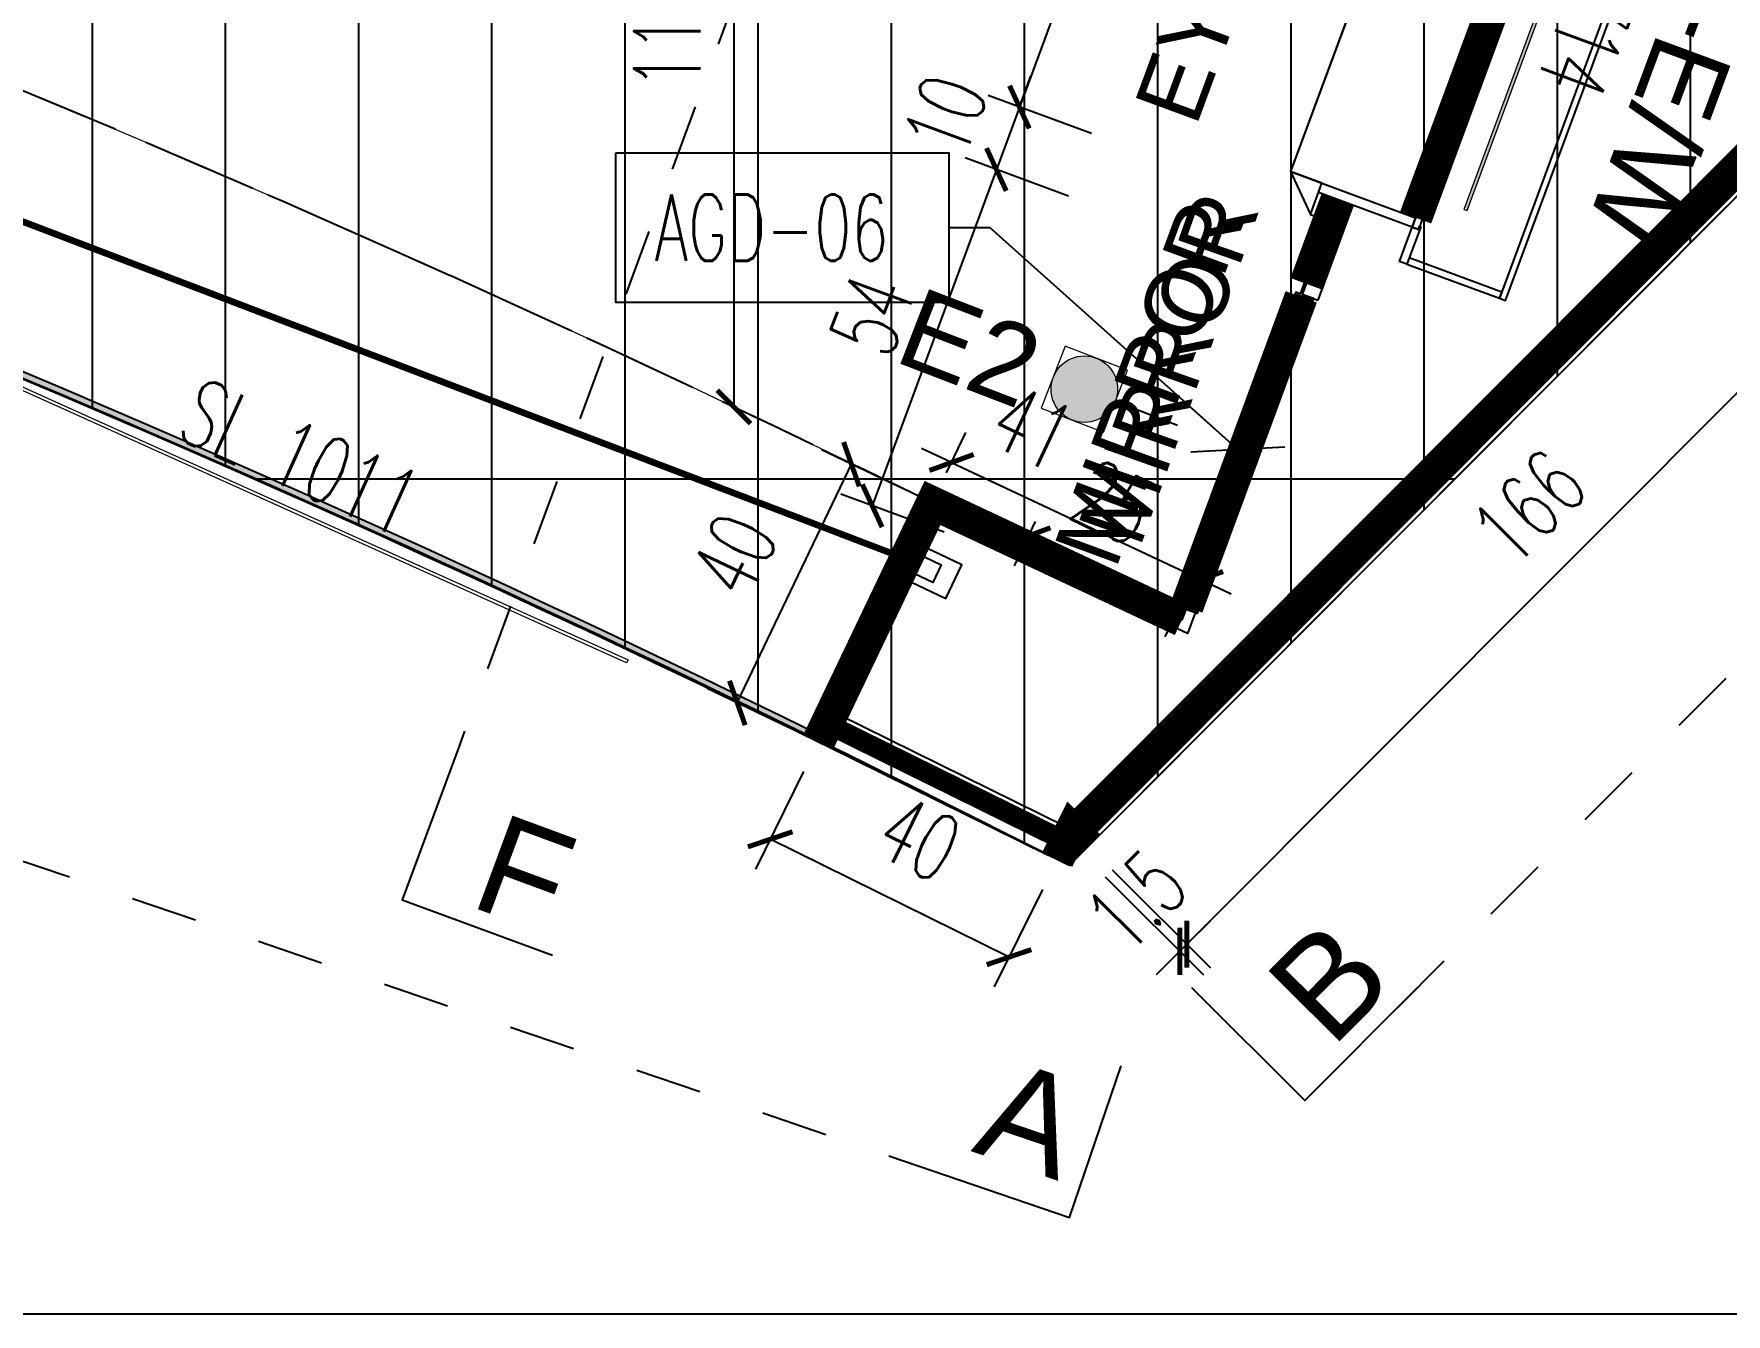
# Model space of a CAD drawing. Extents: x 214 to 401, y 14 to 126.
# Drawn here: x 311.771 to 314.312, y 71.567 to 73.49 of the extents above; entities that cross this region are included whole.
import ezdxf

# ---------------------------------------------------------------- set-up
doc = ezdxf.new("R2010")
doc.units = 0
doc.header["$LTSCALE"] = 0.25
doc.header["$MEASUREMENT"] = 0
for name, pattern in [('CONTINOUS', [0]), ('DASHDOT2', [0.5, 0.25, -0.125, 0, -0.125]), ('DASHED', [0.75, 0.5, -0.25]), ('DOT2', [0.125, 0, -0.125]), ('NASCOSTA', [0.375, 0.25, -0.125]), ('PHANTOM2', [1.25, 0.625, -0.125, 0.125, -0.125, 0.125, -0.125]), ('TRATTEGGIATA', [0.75, 0.5, -0.25])]:
    doc.linetypes.add(name, pattern=pattern)
doc.layers.get('0').update_dxf_attribs({"linetype": 'CONTINUOUS'})
doc.layers.get('DEFPOINTS').update_dxf_attribs({"linetype": 'CONTINUOUS'})
for name, color, linetype in [('A-GLAZING', 2, 'CONTINUOUS'), ('ax-arredo piani', 2, 'CONTINUOUS'), ('ax-arredo piani rossi', 1, 'CONTINUOUS'), ('ax-arredo sez', 6, 'CONTINUOUS'), ('AX-QUOTE', 2, 'CONTINUOUS'), ('cont-striped', 181, 'DASHED'), ('floor-tiles', 11, 'CONTINUOUS'), ('MERCHANDISING', 11, 'CONTINUOUS'), ('Pareti02', 3, 'CONTINUOUS'), ('proiezioni', 2, 'NASCOSTA'), ('RIFERIMENTI', 11, 'CONTINUOUS'), ('sezioni 02', 3, 'CONTINUOUS'), ('TESTI', 3, 'CONTINUOUS'), ('Urban', 6, 'CONTINUOUS')]:
    doc.layers.add(name, color=color, linetype=linetype)
for name, color, linetype, lineweight, true_color in [('Col-ALU-pia', 7, 'CONTINUOUS', 40, 0x8080fe), ('col-ALUrigatino-pia', 7, 'TRATTEGGIATA', 40, 0x8080fe), ('Col-mirror-pia', 7, 'CONTINUOUS', 40, 0x8ae2ff), ('Col-rosso-pia', 7, 'CONTINUOUS', 40, 0xb24e1f), ('LD_base', 7, 'CONTINUOUS', 5, 0x646464), ('LD_light', 7, 'CONTINUOUS', 5, 0xf00000), ('M_col-pannellone', 7, 'CONTINUOUS', 15, 0xb2ac99)]:
    doc.layers.add(name, color=color, linetype=linetype, lineweight=lineweight, true_color=true_color)
for name, color, linetype, true_color in [('Col-LUMINOSO-PIA', 7, 'CONTINUOUS', 0xffd452), ('Col-urban-pia', 7, 'CONTINOUS', 0x878787), ('floor-ALU', 7, 'CONTINUOUS', 0x8080fe), ('LD_axis', 7, 'DASHDOT2', 0x962eff), ('Sections', 92, 'CONTINUOUS', 0x00bd00)]:
    doc.layers.add(name, color=color, linetype=linetype, true_color=true_color)
doc.layers.add('LD_quote', color=255, linetype='CONTINUOUS', lineweight=9)
doc.layers.add('LD_text', color=255, linetype='CONTINUOUS', lineweight=9)
doc.layers.add('quadro modello', color=7, linetype='CONTINUOUS', true_color=0xff531a, plot=False)
doc.layers.add('R-BORDER', color=7, linetype='PHANTOM2', true_color=0xdb0000, plot=False)
doc.styles.add('cart-inver', font='Arial.ttf')
doc.styles.add('HZDX', font='')
doc.styles.add('SIMPLEX', font='SIMPLEX.SHX', dxfattribs={"width": 0.65})
doc.styles.get("Standard").update_dxf_attribs({"font": 'Arial.ttf'})
doc.styles.get('HZDX').set_extended_font_data('DicotMedium')
doc.dimstyles.new('METRI', dxfattribs={"dimtxt": 0.2, "dimasz": 0.1, "dimexe": 0.1, "dimexo": 0.0625, "dimgap": 0.09, "dimtad": 1, "dimzin": 0, "dimdsep": 46, "dimtxsty": 'SIMPLEX', "dimblk": 'LINEET2S', "dimcen": 0.09, "dimdle": 0.1000000014901161, "dimclrt": 3, "dimadec": 0, "dimazin": 0, "dimtfac": 1, "dimtix": 1, "dimtmove": 2, "dimatfit": 3, "dimldrblk": 'LINEET2S', "dimfxl": 1, "dimtolj": 1, "dimarcsym": 0})

# ---------------------------------------------------------------- blocks, each defined once
blk = doc.blocks.new('_ArchTick')
at = {"color": 0, "linetype": 'ByBlock', "const_width": 0.15}
blk.add_lwpolyline([(-0.5, -0.5), (0.5, 0.5)], dxfattribs=at)
blk = doc.blocks.new('*D212')
at = {"layer": 'AX-QUOTE', "color": 0, "lineweight": -2, "transparency": 16777216}
for p, q in [((314.5589473947516, 73.40679900388001), (314.7066964740656, 73.25947420213599)), ((313.5022738842089, 72.12239559163359), (314.6712903352627, 73.29477866835586)), ((313.3899309436978, 72.23441592715773), (313.5376800230118, 72.08709112541372))]:
    blk.add_line(p, q, dxfattribs=at)
at = {"layer": 'DEFPOINTS', "color": 0, "transparency": 16777216}
for p in [(314.5235412559487, 73.44210347009988), (314.6712903352627, 73.29477866835586), (313.3545248048949, 72.2697203933776)]:
    blk.add_point(p, dxfattribs=at)
at = {"layer": 'AX-QUOTE', "color": 0, "lineweight": -2, "transparency": 16777216, "xscale": 0.05, "yscale": 0.05, "zscale": 0.05}
for p, rotation in [((314.6712903352627, 73.29477866835586), 45.08238376525835), ((313.5022738842089, 72.12239559163359), 225.0823837652584)]:
    blk.add_blockref('_ArchTick', p, dxfattribs=dict(at, rotation=rotation))
at = {"layer": 'AX-QUOTE', "color": 3, "transparency": 16777216, "insert": (314.0159698321301, 72.77919606243448), "char_height": 0.1, "attachment_point": 5, "rotation": 45.08238376525835, "style": 'SIMPLEX'}
blk.add_mtext('\\A1;166', dxfattribs=at)
blk = doc.blocks.new('*D221')
at = {"layer": 'AX-QUOTE', "color": 0, "lineweight": -2, "transparency": 16777216}
for p, q in [((312.926789797267, 72.38184795677307), (312.854413821713, 72.23523877055254)), ((313.2352220235182, 72.10300748288667), (312.8765470294535, 72.28007314481067)), ((313.2854647913318, 72.20478229484907), (313.2130888157777, 72.05817310862854))]:
    blk.add_line(p, q, dxfattribs=at)
at = {"layer": 'DEFPOINTS', "color": 0, "transparency": 16777216}
for p in [(312.9489230050075, 72.42668233103117), (312.8765470294535, 72.28007314481067), (313.3075979990723, 72.24961666910717)]:
    blk.add_point(p, dxfattribs=at)
at = {"layer": 'AX-QUOTE', "color": 0, "lineweight": -2, "transparency": 16777216, "xscale": 0.05, "yscale": 0.05, "zscale": 0.05}
for p, rotation in [((312.8765470294535, 72.28007314481067), 153.7260113590943), ((313.2352220235182, 72.10300748288667), 333.7260113590943)]:
    blk.add_blockref('_ArchTick', p, dxfattribs=dict(at, rotation=rotation))
at = {"layer": 'AX-QUOTE', "color": 3, "transparency": 16777216, "insert": (313.1001509419669, 72.28120906236487), "char_height": 0.1, "attachment_point": 5, "rotation": 333.72601135909434, "style": 'SIMPLEX'}
blk.add_mtext('\\A1;40', dxfattribs=at)
blk = doc.blocks.new('*D222')
at = {"layer": 'AX-QUOTE', "color": 0, "lineweight": -2, "transparency": 16777216}
for p, q in [((313.3899309436976, 72.23441592715743), (313.5376800230105, 72.08709112541243)), ((313.3793396038316, 72.22379408551662), (313.5270886831445, 72.07646928377162)), ((313.5022738842079, 72.12239559163255), (313.537578350428, 72.15780173043522)), ((313.4916825443418, 72.11177374999174), (313.4563780781217, 72.07636761118907)), ((313.5022738842079, 72.12239559163255), (313.4916825443418, 72.11177374999174))]:
    blk.add_line(p, q, dxfattribs=at)
at = {"layer": 'DEFPOINTS', "color": 0, "transparency": 16777216}
for p in [(313.3439334650289, 72.25909855173674), (313.3545248048949, 72.26972039337755), (313.4916825443418, 72.11177374999174)]:
    blk.add_point(p, dxfattribs=at)
at = {"layer": 'AX-QUOTE', "color": 0, "lineweight": -2, "transparency": 16777216, "xscale": 0.05, "yscale": 0.05, "zscale": 0.05}
for p, rotation in [((313.4916825443418, 72.11177374999174), 45.08238376484969), ((313.5022738842079, 72.12239559163255), 225.0823837648497)]:
    blk.add_blockref('_ArchTick', p, dxfattribs=dict(at, rotation=rotation))
at = {"layer": 'AX-QUOTE', "color": 3, "transparency": 16777216, "insert": (313.4261659366696, 72.1876936032524), "char_height": 0.1, "attachment_point": 5, "rotation": 45.08238376484969, "style": 'SIMPLEX'}
blk.add_mtext('\\A1;1.5', dxfattribs=at)
blk = doc.blocks.new('*D226')
at = {"layer": 'AX-QUOTE', "color": 0, "lineweight": -2, "transparency": 16777216}
for p, q in [((313.1415545084201, 72.83062672533829), (313.17010185608, 72.89143305300412)), ((313.1488530823498, 72.84617280979926), (313.1035928391449, 72.8674215835295)), ((313.1488530823498, 72.84617280979926), (313.5233708027295, 72.67034427387424)), ((313.5160722287999, 72.65479818941324), (313.5446195764598, 72.7156045170791)), ((313.5233708027295, 72.67034427387424), (313.5686310459344, 72.64909550014399))]:
    blk.add_line(p, q, dxfattribs=at)
at = {"layer": 'DEFPOINTS', "color": 0, "transparency": 16777216}
for p in [(313.1203057346899, 72.78536648213343), (313.5233708027295, 72.67034427387424), (313.4948234550696, 72.6095379462084)]:
    blk.add_point(p, dxfattribs=at)
at = {"layer": 'AX-QUOTE', "color": 0, "lineweight": -2, "transparency": 16777216, "xscale": 0.05, "yscale": 0.05, "zscale": 0.05}
for p, rotation in [((313.1488530823498, 72.84617280979926), 334.8508889549065), ((313.5233708027295, 72.67034427387424), 154.8508889549065)]:
    blk.add_blockref('_ArchTick', p, dxfattribs=dict(at, rotation=rotation))
at = {"layer": 'AX-QUOTE', "color": 3, "transparency": 16777216, "insert": (313.2705725695995, 72.89850351373592), "char_height": 0.1, "attachment_point": 5, "rotation": 334.85088895490645, "style": 'SIMPLEX'}
blk.add_mtext('\\A1;41', dxfattribs=at)
blk = doc.blocks.new('*D303')
at = {"layer": 'AX-QUOTE', "color": 0, "lineweight": -2, "transparency": 16777216}
for p, q in [((313.6705061424489, 74.18460548800219), (313.515487551777, 74.24181099814119)), ((313.5623955331724, 74.22450084847667), (313.2508128391806, 73.38015718327726)), ((313.3589234484569, 73.34026182280286), (313.2039048577852, 73.39746733294179))]:
    blk.add_line(p, q, dxfattribs=at)
at = {"layer": 'DEFPOINTS', "color": 0, "transparency": 16777216}
for p in [(313.7174141238443, 74.16729533833765), (313.2508128391806, 73.38015718327726), (313.4058314298524, 73.32295167313833)]:
    blk.add_point(p, dxfattribs=at)
at = {"layer": 'AX-QUOTE', "color": 0, "lineweight": -2, "transparency": 16777216, "xscale": 0.05, "yscale": 0.05, "zscale": 0.05}
for p, rotation in [((313.5623955331724, 74.22450084847667), 69.74475174697417), ((313.2508128391806, 73.38015718327726), 249.7447517469742)]:
    blk.add_blockref('_ArchTick', p, dxfattribs=dict(at, rotation=rotation))
at = {"layer": 'AX-QUOTE', "color": 3, "transparency": 16777216, "insert": (313.3127882233857, 73.83694931520603), "char_height": 0.1, "attachment_point": 5, "rotation": 69.74475174697415, "style": 'SIMPLEX'}
blk.add_mtext('\\A1;90', dxfattribs=at)
blk = doc.blocks.new('*D304')
at = {"layer": 'AX-QUOTE', "color": 0, "lineweight": -2, "transparency": 16777216}
for p, q in [((313.2508128391805, 73.38015718327729), (313.2681229888451, 73.42706516467273)), ((313.3589234484569, 73.34026182280286), (313.2039048577851, 73.39746733294183)), ((313.2508128391805, 73.38015718327729), (313.2161925398515, 73.28634122048653)), ((313.3243031491257, 73.24644586001291), (313.1692845584561, 73.30365137015107)), ((313.2161925398515, 73.28634122048653), (313.1988823901869, 73.2394332390911))]:
    blk.add_line(p, q, dxfattribs=at)
at = {"layer": 'DEFPOINTS', "color": 0, "transparency": 16777216}
for p in [(313.4058314298524, 73.32295167313833), (313.2161925398515, 73.28634122048653), (313.3712111305211, 73.22913571034837)]:
    blk.add_point(p, dxfattribs=at)
at = {"layer": 'AX-QUOTE', "color": 0, "lineweight": -2, "transparency": 16777216, "xscale": 0.05, "yscale": 0.05, "zscale": 0.05}
for p, rotation in [((313.2508128391805, 73.38015718327729), 249.7447517469742), ((313.2161925398515, 73.28634122048653), 69.74475174697416)]:
    blk.add_blockref('_ArchTick', p, dxfattribs=dict(at, rotation=rotation))
at = {"layer": 'AX-QUOTE', "color": 3, "transparency": 16777216, "insert": (313.1396867267252, 73.36786950121098), "char_height": 0.1, "attachment_point": 5, "rotation": 69.74475174697415, "style": 'SIMPLEX'}
blk.add_mtext('\\A1;10', dxfattribs=at)
blk = doc.blocks.new('*D305')
at = {"layer": 'AX-QUOTE', "color": 0, "lineweight": -2, "transparency": 16777216}
for p, q in [((313.3243031491257, 73.24644586001291), (313.1692845584561, 73.30365137015107)), ((313.2161925398515, 73.28634122048653), (313.0297665996333, 72.78115410744293)), ((313.1378772278072, 72.74125873999488), (312.9828586182379, 72.79846425710747))]:
    blk.add_line(p, q, dxfattribs=at)
at = {"layer": 'DEFPOINTS', "color": 0, "transparency": 16777216}
for p in [(313.3712111305211, 73.22913571034837), (313.0297665996333, 72.78115410744293), (313.1847852092026, 72.72394859033035)]:
    blk.add_point(p, dxfattribs=at)
at = {"layer": 'AX-QUOTE', "color": 0, "lineweight": -2, "transparency": 16777216, "xscale": 0.05, "yscale": 0.05, "zscale": 0.05}
for p, rotation in [((313.2161925398515, 73.28634122048653), 69.74475174697417), ((313.0297665996333, 72.78115410744293), 249.7447517469742)]:
    blk.add_blockref('_ArchTick', p, dxfattribs=dict(at, rotation=rotation))
at = {"layer": 'AX-QUOTE', "color": 3, "transparency": 16777216, "insert": (313.0291636069516, 73.06836796329378), "char_height": 0.1, "attachment_point": 5, "rotation": 69.74475174697415, "style": 'SIMPLEX'}
blk.add_mtext('\\A1;54', dxfattribs=at)
blk = doc.blocks.new('*D321')
at = {"layer": 'AX-QUOTE', "color": 0, "lineweight": -2, "transparency": 16777216}
for p, q in [((313.0751911023041, 72.80692268645184), (312.9534304894501, 72.86510107580828)), ((312.8271623921536, 72.48486072038764), (312.9985451218366, 72.84354487148954)), ((312.903808372621, 72.44823853534994), (312.7820477597671, 72.50641692470639))]:
    blk.add_line(p, q, dxfattribs=at)
at = {"layer": 'DEFPOINTS', "color": 0, "transparency": 16777216}
for p in [(312.9985451218366, 72.84354487148954), (313.1203057346905, 72.7853664821331), (312.9489230050075, 72.4266823310312)]:
    blk.add_point(p, dxfattribs=at)
at = {"layer": 'AX-QUOTE', "color": 0, "lineweight": -2, "transparency": 16777216, "xscale": 0.05, "yscale": 0.05, "zscale": 0.05}
for p, rotation in [((312.9985451218366, 72.84354487148954), 64.46108134177045), ((312.8271623921536, 72.48486072038764), 244.4610813417704)]:
    blk.add_blockref('_ArchTick', p, dxfattribs=dict(at, rotation=rotation))
at = {"layer": 'AX-QUOTE', "color": 3, "transparency": 16777216, "insert": (312.8226244922221, 72.70731520457608), "char_height": 0.1, "attachment_point": 5, "rotation": 64.46108134177045, "style": 'SIMPLEX'}
blk.add_mtext('\\A1;40', dxfattribs=at)
blk = doc.blocks.new('*D377')
at = {"layer": 'DEFPOINTS', "color": 0, "transparency": 16777216}
for p in [(313.2957614898506, 72.80300357895513, 4.7825385e-09), (313.2642206314769, 72.73604554278097), (313.5219255551044, 72.69646806568467, 4.7825385e-09)]:
    blk.add_point(p, dxfattribs=at)
at = {"layer": 'LD_quote', "color": 0, "lineweight": -2, "transparency": 16777216}
for p, q in [((313.2744543871966, 72.75777076590433), (313.2429135288228, 72.69081272973017)), ((313.4903846967308, 72.62951002951054), (313.2642206314769, 72.73604554278097)), ((313.5006184524503, 72.65123525263387), (313.4690775940767, 72.58427721645974))]:
    blk.add_line(p, q, dxfattribs=at)
at = {"layer": 'LD_quote', "color": 0, "lineweight": -2, "transparency": 16777216, "xscale": 0.05, "yscale": 0.05, "zscale": 0.05}
for p, rotation in [((313.2642206314769, 72.73604554278097), 154.7770269187337), ((313.4903846967308, 72.62951002951054), 334.7770269187337)]:
    blk.add_blockref('_ArchTick', p, dxfattribs=dict(at, rotation=rotation))
at = {"layer": 'LD_quote', "color": 3, "transparency": 16777216, "insert": (313.3920232124481, 72.7863828341017), "char_height": 0.1, "attachment_point": 5, "rotation": 334.77702691873367, "style": 'SIMPLEX'}
blk.add_mtext('\\A1;{\\C256;25}', dxfattribs=at)
blk = doc.blocks.new('LINEET2S')
blk.add_line((-1, 0), (0, 0))
at = {"color": 5}
blk.add_line((0.5, 0.5), (-0.5, -0.5), dxfattribs=at)
blk = doc.blocks.new('E2-6')
at = {"layer": 'LD_light'}
h = blk.add_hatch(color=256, dxfattribs=at)
h.dxf.hatch_style = 1
edge = h.paths.add_edge_path()
edge.add_arc((0, 0), 0.0500000000000114, 0, 360)
blk.add_lwpolyline([(-0.0499999999999545, -0.049999999999983), (0.0500000000000114, -0.049999999999983), (0.0500000000000114, 0.0500000000000114), (-0.0499999999999545, 0.0500000000000114)], close=True, dxfattribs=at)
blk.add_circle((0, 0), 0.0500000000000114, dxfattribs=at)
blk = doc.blocks.new('*D395')
at = {"layer": 'DEFPOINTS', "color": 0, "transparency": 16777216}
for p in [(312.8219875761191, 74.05284049853081), (312.8219875761191, 72.9296467337521), (312.8219875761191, 72.9296467337521)]:
    blk.add_point(p, dxfattribs=at)
at = {"layer": 'LD_quote', "color": 0, "lineweight": -2, "transparency": 16777216}
blk.add_line((312.8219875761191, 74.05284049853081), (312.8219875761191, 72.9296467337521), dxfattribs=at)
at = {"layer": 'LD_quote', "color": 0, "lineweight": -2, "transparency": 16777216, "xscale": 0.05, "yscale": 0.05, "zscale": 0.05}
for p, rotation in [((312.8219875761191, 74.05284049853081), 90), ((312.8219875761191, 72.9296467337521), 270)]:
    blk.add_blockref('_ArchTick', p, dxfattribs=dict(at, rotation=rotation))
at = {"layer": 'LD_quote', "color": 3, "transparency": 16777216, "insert": (312.7219875761191, 73.49124361614152), "char_height": 0.1, "attachment_point": 5, "rotation": 90, "style": 'SIMPLEX'}
blk.add_mtext('\\A1;112', dxfattribs=at)
blk = doc.blocks.new('DALIAN ASOM LIGHT')
at = {"layer": 'LD_base'}
for p, q in [((0.6096775273852018, 1.793149974414419), (0.3327151327529805, 1.042622272088664)), ((1.198130401630805, 1.201580864894779), (0.0291139470509734, 0.0291977916884747)), ((0.4025748581258882, 1.0008536381915), (0.3499520031302836, 0.8582533747084966)), ((0.4260288500361753, 0.9921985629117102), (0.3734059950436972, 0.849598299428095)), ((0.4260288500037177, 0.9921985629236048), (0.4025748581300946, 1.000853638189823)), ((0.3623129146837414, 0.9784041593588456), (0.3904577533451743, 0.9680180511738)), ((0.3623129645102381, 0.978404140971662), (0.3904577533475617, 0.9680180511729332)), ((0.166954245216175, 0.3912408675856795), (0.3395317984437725, 0.8589009251475799)), ((0.3499520034287116, 0.8582533745983766), (0.3734059953419546, 0.8495982993180319)), ((-0.2388415919975273, 0.4742373688604431), (-0.2514963139175279, 0.4477525054340248)), ((-0.3629474624307249, 0.179705441800948), (-0.031265595517425, 0.0157291163368711)), ((0.0185226071849911, 0.0185759500475911), (0, 0))]:
    blk.add_line(p, q, dxfattribs=at)
for points in [[(-0.2051051231533734, 0.5448438804439775, 0.0452736491852488), (-4.195646140380176, 2.078858479974243, 0.0463121033002222)], [(-0.3764878528363624, 0.18615972934208, 0.044732570029948), (-4.301570571086813, 1.693138354780515, 0.0463121033002222)]]:
    blk.add_lwpolyline(points, format="xyb", dxfattribs=at)
at = {"layer": 'LD_base', "const_width": 0.01}
blk.add_lwpolyline([(-4.271507620931458, 1.999117916425063), (-0.2451689529574992, 0.460994937147234)], dxfattribs=at)
at = {"layer": 'LD_base'}
for points in [[(0.6096775273852018, 1.793149974414419), (0.3327151327528668, 1.042622272088252), (0.5203470583343801, 0.973381673429813), (0.797309452966772, 1.723909375756321)], [(0.8118840941451708, 1.734519740242106), (0.5245356097140644, 0.9558472490782464), (0.5151540134350512, 0.9593092790111512), (0.8025024978661576, 1.737981770175011)], [(0.97164920296251, 1.734188070783673), (0.6462183892693929, 0.8523180205498022), (0.6555999855483492, 0.8488559906168688), (0.9810307992414664, 1.730726040850726)], [(1.16696283223024, 1.239719855672547), (1.180417165298536, 1.226304158184362), (0.0078702637632091, 0.0503804714143712), (-0.0055840689818183, 0.0637961685779089)], [(0.3744300692902129, 1.011239727989476), (0.3796231141895419, 1.025312122408095), (0.5203470583343801, 0.973381673429813), (0.5151540134350512, 0.9593092790111512)], [(0.6462183892693929, 0.8523180205498022), (0.649680419202241, 0.8616996168289716), (0.5108327942718917, 0.9129376598359186), (0.507370764338873, 0.9035560635567349)], [(0.3558374540162391, 0.8742020883829724), (0.3530229750937792, 0.8752406972575386), (0.3471375248045092, 0.8592919833628229), (0.3405704073183529, 0.8617154040701535), (0.3395317984437725, 0.8589009251475799), (0.3658002683878863, 0.8492072423182008), (0.3668388772624667, 0.8520217212407601), (0.3499520037270827, 0.8582533744882709)], [(0.3498515544931706, 0.8550926926074708), (0.3554805123384881, 0.8530154748583101), (0.3560724690211714, 0.8517311122594861), (0.1841873217099987, 0.3859473739791355), (0.1829029591108906, 0.3853554172964237), (0.1772740012656868, 0.3874326350455703), (0.1766820445827193, 0.3887169976447495), (0.348567191894233, 0.8545007359250149)], [(0.1838411187516726, 0.3850092143382113), (0.1932227151600614, 0.3815471847563714), (0.3658002683878863, 0.8492072423182008), (0.3564186719792701, 0.8526692719001545)], [(-0.2388415919975273, 0.4742373688604431), (-0.2266613272740301, 0.4997292484718088), (-0.217638400796659, 0.4954180076080803), (-0.229818665520213, 0.4699261279967147)], [(-0.2514963139175279, 0.4477525054340248), (-0.35493163922024, 0.2312743811867506), (-0.3459466342932274, 0.2269915052521441), (-0.2424733874402136, 0.4434412645702679)], [(0.1694117824608838, 0.3690156451866215), (0.1665973035381967, 0.370054254061273), (0.1724827538275235, 0.3860029679559744), (0.1659156363417082, 0.388426388663234), (0.166954245216175, 0.3912408675856795), (0.1932227151600614, 0.3815471847563714), (0.1921841062855378, 0.3787327058339116), (0.1752972327502675, 0.384964359081394)], [(-0.3546171571978789, 0.208806255131492), (-0.0135112523056478, 0.0404229064380104), (-0.0046645204160996, 0.05835988876162901), (-0.3457704253083875, 0.2267432374550253)]]:
    blk.add_lwpolyline(points, close=True, dxfattribs=at)
for points in [[(0.3796231141895419, 1.025312122408095), (0.3327151327529805, 1.042622272088664), (0.3623129645102381, 0.978404140971662), (0.3796231141895419, 1.025312122408095)], [(0.5281429439362455, 0.959845641231226), (0.507370764338873, 0.9035560635567349), (0.4961128488040459, 0.9077104994762236), (0.5151540134349945, 0.9593092790110802), (0.5245356097140644, 0.9558472490781609), (0.5262666246804883, 0.9605380472177812), (0.5281429439362455, 0.959845641231226)], [(-0.217638400796659, 0.4954180076080803), (-0.2266613274719589, 0.4997292480576049), (-0.2051051231533734, 0.5448438804439775), (-0.2024545431575575, 0.526953493792675), (-0.2090159190692589, 0.5134638605626805), (-0.2090159190692589, 0.5134638605626805), (-0.217638400796659, 0.4954180076080803)], [(0.1752972327502675, 0.384964359081394), (0.1694117824608838, 0.3690156451866215), (-0.2051051231533734, 0.5448438804439775)], [(0.1893696273631349, 0.3797713147084636), (0.177828446613546, 0.3484963942295707), (-0.2024545431575575, 0.526953493792675)], [(-0.2298186655203835, 0.4699261279966578), (-0.191888930889661, 0.4518029367789751), (-0.2045436528095479, 0.4253180733525284), (-0.2424733874402136, 0.4434412645702111), (-0.2482512824367404, 0.4313488013110316), (-0.1851814895225061, 0.4012244047703888), (-0.1609706747473751, 0.4518940500046682), (-0.2240407708161456, 0.4820185906443016), (-0.2298186655203835, 0.4699261279966578)], [(-0.3459466342932274, 0.2269915052521441), (-0.3549735610325229, 0.2312943640273204), (-0.3764878528363624, 0.18615972934208), (-0.3629474624307249, 0.179705441800948), (-0.3500388875461908, 0.2067862221976497), (-0.354552351014604, 0.2089376513780365), (-0.3459466342932274, 0.2269915052521441)], [(-0.0046645204160996, 0.05835988876162901), (0.0043039709487402, 0.0539365232286429), (-0.0178128587749598, 0.0090940674197668), (-0.031265595517425, 0.0157291163368711), (-0.0179954978864885, 0.0426345894103832), (-0.0135112523056478, 0.0404229064380104), (-0.0046645204160996, 0.05835988876162901)], [(-0.0026993960103141, 0.0397370119379446), (0.0185226071849911, 0.0185759500475769), (0.0291139470510302, 0.0291977916884321), (0.0043039709487402, 0.0539365232286429), (-0.0026993960103141, 0.0397370119379446)]]:
    blk.add_lwpolyline(points, dxfattribs=at)

msp = doc.modelspace()

# ---------------------------------------------------------------- hatches: boundary and pattern name
at = {"layer": 'floor-ALU'}
h = msp.add_hatch(color=256, dxfattribs=at)
h.dxf.hatch_style = 1
edge = h.paths.add_edge_path()
edge.add_arc((302.5810789997895, 51.28768584406282), 23.54462490235504, 63.873870926551604, 74.11899094236952, ccw=False)
edge.add_line((312.9489230050075, 72.4266823310312), (312.9533264915987, 72.43566059956369))
edge.add_arc((302.5810789997894, 51.28768584406284), 23.55462490235505, 63.87387092655148, 74.11899094236931)
edge.add_line((309.026576691059, 73.9432792770869), (309.0238402867571, 73.93366095646964))
at = {"layer": 'LD_light'}
h = msp.add_hatch(color=256, dxfattribs=at)
h.dxf.hatch_style = 1
h.paths.add_polyline_path([(314.1661502224857, 73.89589885461588), (313.9183376573378, 73.22628334362835), (313.9230268415884, 73.22454796151945), (314.1708394067363, 73.89416347250697)])

# ---------------------------------------------------------------- linework, layer by layer
at = {"layer": 'A-GLAZING', "color": 252, "linetype": 'DASHED', "true_color": 0x8c8c8c, "const_width": 0.01}
msp.add_lwpolyline([(309.0539032369124, 74.23964051811419), (313.0802419048863, 72.70151753883634)], dxfattribs=at)
at = {"layer": 'ax-arredo piani'}
msp.add_line((313.9350883852291, 74.03367257610354), (313.6581259905969, 73.28314487377779), dxfattribs=at)
msp.add_lwpolyline([(313.9350883852291, 74.03367257610354), (313.6581259905968, 73.28314487377737), (313.8457579161783, 73.21390427511895), (314.1227203108107, 73.96443197744544)], close=True, dxfattribs=at)
at = {"layer": 'ax-arredo piani rossi'}
for p, q in [((314.5235412594747, 73.44210346658392), (313.3545248048949, 72.2697203933776)), ((313.4923651030601, 72.6317634692748), (313.6649426562877, 73.0994235268367)), ((312.9624633954132, 72.42022804349007), (313.2941452623265, 72.25625171802598))]:
    msp.add_line(p, q, dxfattribs=at)
at = {"layer": 'ax-arredo sez'}
for points in [[(314.1372949519891, 73.97504234193124), (313.849946467558, 73.19636985076737), (313.840564871279, 73.19983188070026), (314.1279133557101, 73.97850437186413)], [(314.2970600608064, 73.9747106724728), (313.9716292471133, 73.09284062223892), (313.9810108433922, 73.08937859230599), (314.3064416570854, 73.97124864253985)], [(313.6998409271341, 73.2517623296786), (313.7050339720334, 73.26583472409722), (313.8457579161783, 73.21390427511895), (313.840564871279, 73.19983188070026)], [(313.9716292471133, 73.09284062223892), (313.9750912770462, 73.1022222185181), (313.8362436521158, 73.15346026152505), (313.8327816221828, 73.14407866524586)], [(313.6752624123371, 73.09561529429659), (313.6808913701824, 73.09353807654745), (313.6814833268651, 73.09225371394861), (313.5095981795538, 72.62646997566824), (313.5083138169548, 72.62587801898555), (313.5026848591096, 72.62795523673469), (313.5020929024266, 72.62923959933387), (313.6739780497381, 73.09502333761415)], [(313.5092519765956, 72.62553181602733), (313.518633573004, 72.62206978644548), (313.6912111262318, 73.08972984400731), (313.6818295298232, 73.09319187358926)], [(313.6812483118601, 73.1147246900721), (313.6784338329377, 73.11576329894666), (313.6725483826484, 73.09981458505196), (313.6659812651623, 73.10223800575926), (313.6649426562877, 73.0994235268367), (313.6912111262318, 73.08972984400731), (313.6922497351064, 73.09254432292988), (313.675362861571, 73.0987759761774)], [(313.4948226403048, 72.60953824687573), (313.4920081613822, 72.6105768557504), (313.4978936116714, 72.6265255696451), (313.4913264941856, 72.62894899035234), (313.4923651030601, 72.6317634692748), (313.518633573004, 72.62206978644548), (313.5175949641294, 72.61925530752305), (313.5007080905942, 72.62548696077052)]]:
    msp.add_lwpolyline(points, close=True, dxfattribs=at)
for points in [[(313.7050339720334, 73.26583472409722), (313.6581259905969, 73.28314487377779), (313.6877238223541, 73.21892674266078), (313.7050339720334, 73.26583472409722)], [(313.8535538017802, 73.20036824292035), (313.8327816221828, 73.14407866524586), (313.8215237066479, 73.14823310116535), (313.8405648712789, 73.1998318807002), (313.849946467558, 73.19636985076728), (313.8516774825244, 73.2010606489069), (313.8535538017802, 73.20036824292035)], [(313.5007080905942, 72.62548696077052), (313.4948226403048, 72.60953824687573), (313.1203057346905, 72.7853664821331)], [(313.5147804852072, 72.62029391639759), (313.5032393044573, 72.58901899591868), (313.1229563146864, 72.7674760954818)]]:
    msp.add_lwpolyline(points, dxfattribs=at)
at = {"layer": 'Col-ALU-pia', "const_width": 0.05}
for points in [[(312.9489230050077, 72.42668233103117), (313.1203057346905, 72.78536648213313), (313.4948226403048, 72.60953824687573)], [(313.3075979990689, 72.24961666910893), (313.3297148287967, 72.29445912491573), (313.3545248048949, 72.2697203933776)]]:
    msp.add_lwpolyline(points, dxfattribs=at)
at = {"layer": 'col-ALUrigatino-pia', "const_width": 0.03}
msp.add_lwpolyline([(312.975279367941, 72.44711455425528), (313.3074153599574, 72.2831571910995)], dxfattribs=at)
at = {"layer": 'Col-LUMINOSO-PIA', "const_width": 0.05}
msp.add_lwpolyline([(313.8457579161783, 73.21390427511895), (314.1227203108107, 73.96443197744544)], dxfattribs=at)
at = {"layer": 'Col-mirror-pia', "const_width": 0.05}
msp.add_lwpolyline([(313.6739780497381, 73.09502333761415), (313.5020929024266, 72.62923959933387)], dxfattribs=at)
at = {"layer": 'Col-rosso-pia', "const_width": 0.05}
msp.add_lwpolyline([(313.6812483118602, 73.11472469007208), (313.727985715974, 73.24137623987895)], dxfattribs=at)
at = {"layer": 'Col-urban-pia', "const_width": 0.05}
msp.add_lwpolyline([(313.3332811216071, 72.29090307310348), (314.5022975765201, 73.4632861459935)], dxfattribs=at)
at = {"layer": 'cont-striped'}
msp.add_lwpolyline([(309.129764717464, 74.3193810816633), (309.0238402868312, 73.93366095673012, -0.04473256996387901), (312.9489230050103, 72.42668233103677), (313.1203057346905, 72.7853664821331, 0.0452736492083929), (309.1297647164475, 74.31938108190151)], format="xyb", dxfattribs=at)
at = {"layer": 'DEFPOINTS'}
for p, q in [((313.6877237725276, 73.21892676104797), (313.7158686111891, 73.20854065286292)), ((313.6877238223541, 73.21892674266078), (313.7158686111915, 73.20854065286204))]:
    msp.add_line(p, q, dxfattribs=at)
at = {"layer": 'floor-ALU'}
msp.add_lwpolyline([(309.0238402867571, 73.93366095646964, -0.044732570029948), (312.9489230050075, 72.4266823310312), (312.9533264915987, 72.43566059956369, 0.0447325700299478), (309.026576691059, 73.9432792770869)], format="xyb", close=True, dxfattribs=at)
at = {"layer": 'floor-tiles'}
for p, q in [((311.8586543756491, 72.92804112492134), (311.8586543756491, 88.12088194091395)), ((312.0586543756491, 72.84140516914742), (312.0586543756491, 88.12088194091395)), ((312.2586543756491, 72.7525743762748), (312.2586543756491, 88.12088194091395)), ((312.4586543756491, 72.66152160719881), (312.4586543756491, 88.12088194091395)), ((312.6586543756491, 72.56821857755352), (312.6586543756491, 88.12088194091395)), ((312.8586543756491, 72.47263580369224), (312.8586543756491, 88.07088194105961)), ((313.0586543756491, 72.3747425449665), (313.0586543756491, 88.07088194130311)), ((313.258654375649, 72.27450674199878), (313.258654375649, 88.07088194154665)), ((313.458654375649, 72.37414984467262), (313.458654375649, 88.07088194179018)), ((313.658654375649, 72.5747258204282), (313.658654375649, 88.07088194203371)), ((313.858654375649, 72.77530179618381), (313.858654375649, 88.07088194227723)), ((314.058654375649, 72.97587777193944), (314.058654375649, 88.07088194252073)), ((314.258654375649, 73.17645374769502), (314.258654375649, 88.07088194276426)), ((313.9041036314404, 72.82088194032244), (312.1032020651897, 72.82088194032244))]:
    msp.add_line(p, q, dxfattribs=at)
msp.add_lwpolyline([(319.2686543756598, 80.76588194038327), (319.2186543775259, 80.76587577246241), (319.2186543751976, 78.60087885642311), (319.2686543756598, 78.6008819403839), (319.2686543756598, 78.20088194038394), (318.3911813914239, 77.32088194032241), (314.658654375649, 77.32088194032241), (314.658654375649, 76.25988053434648, 0.5542469453228848), (314.658654375649, 75.41188279487625), (314.658654375649, 73.5776056992062), (313.3254108578445, 72.24052260168884, 0.0706155357920057), (307.01865437612, 74.41106159144434), (307.0186543756386, 88.12088194038263), (307.4386512916788, 88.12088194038263), (307.4386574595997, 88.07088194303213), (309.2586574596099, 88.07088194081298), (309.2586543756492, 88.1208819403223), (312.6586543756492, 88.12088194023073)], format="xyb", dxfattribs=at)
at = {"layer": 'LD_axis'}
msp.add_line((313.3949738755053, 72.93836199116848, 4.7825385e-09), (313.5816211268188, 72.86650933932323, 4.7825385e-09), dxfattribs=at)
at = {"layer": 'LD_light'}
for points in [[(314.1661502224857, 73.89589885461588), (313.9183376573378, 73.22628334362835), (313.9230268415884, 73.22454796151945), (314.1708394067363, 73.89416347250697)], [(311.7413318828829, 72.96535570146834), (312.6630157500853, 72.5498802522073), (312.6609609753609, 72.54532197393232), (311.7392771081585, 72.96079742319338)]]:
    msp.add_lwpolyline(points, close=True, dxfattribs=at)
at = {"layer": 'M_col-pannellone'}
msp.add_line((313.0865692658464, 72.71475997054957), (313.0739145439264, 72.68827510712316), dxfattribs=at)
at = {"layer": 'Pareti02'}
for p, q in [((313.7279857159698, 73.24137623988062), (313.6753628609742, 73.0987759763976)), ((313.7514397078801, 73.23272116460083), (313.6988168528876, 73.0901209011172)), ((313.7514397078476, 73.23272116461273), (313.727985715974, 73.24137623987895)), ((313.6753628612726, 73.0987759762875), (313.6988168531859, 73.09012090100715))]:
    msp.add_line(p, q, dxfattribs=at)
for points in [[(313.0865692658464, 72.71475997054957), (313.0987495305699, 72.74025185016094), (313.1077724570472, 72.7359406092972), (313.0955921923237, 72.71044872968584)], [(313.0739145439264, 72.68827510712316), (312.9704792186237, 72.47179698287587), (312.9794642235507, 72.46751410694127), (313.0829374704037, 72.68396386625939)]]:
    msp.add_lwpolyline(points, close=True, dxfattribs=at)
for points in [[(313.0955921923235, 72.71044872968578), (313.1335219269542, 72.6923255384681), (313.1208672050344, 72.66584067504165), (313.0829374704037, 72.68396386625935), (313.0771595754072, 72.67187140300015), (313.1402293683214, 72.64174700645951), (313.1644401830965, 72.69241665169379), (313.1013700870278, 72.72254119233342), (313.0955921923235, 72.71044872968578)], [(313.3227114618336, 72.28025961362707), (313.3439334650289, 72.25909855173671), (313.354524804895, 72.26972039337757), (313.3297148287927, 72.29445912491776), (313.3227114618336, 72.28025961362707)]]:
    msp.add_lwpolyline(points, dxfattribs=at)
at = {"layer": 'proiezioni'}
for points in [[(313.1203057346905, 72.7853664821331, 0.0452736491852488), (309.1297647174637, 74.31938108166337, 0.0463121033002222)], [(312.9489230050075, 72.4266823310312, 0.044732570029948), (309.0238402867571, 73.93366095646964, 0.0463121033002222)]]:
    msp.add_lwpolyline(points, format="xyb", dxfattribs=at)
at = {"layer": 'quadro modello'}
msp.add_lwpolyline([(305.8509529664211, 89.94409107238572), (320.0266628240631, 89.94409107238572), (320.0266628240631, 71.56662134123131), (305.8509529664211, 71.56662134123131)], close=True, dxfattribs=at)
at = {"layer": 'R-BORDER'}
msp.add_lwpolyline([(306.9686543761195, 74.42064615734894), (306.9686543756386, 88.12088194038398), (319.2686543756598, 88.1208819400527), (319.2686543756598, 78.20088194038394), (313.3254108578444, 72.24052260168887, 0.0711545611731759), (306.9686543761195, 74.42064615734894, 0.9122583601431501)], format="xyb", dxfattribs=at)
at = {"layer": 'RIFERIMENTI', "elevation": 1.052229e-10}
msp.add_lwpolyline([(312.6448328244687, 73.31145534532143), (313.1448328244687, 73.31145526762465), (313.1448327929778, 73.0864552676246), (312.6448327929777, 73.08645534532144)], close=True, dxfattribs=at)
at = {"layer": 'Sections', "linetype": 'DOT2'}
msp.add_line((306.6175070046032, 73.99592845459802), (313.098711641108, 71.78951886316173), dxfattribs=at)
for points in [[(313.3176511595025, 89.08912876584286), (313.3176511595025, 74.88171302715512), (312.4072457524672, 72.41464707067406)], [(313.8180192245282, 72.02642391664858), (319.7686543756598, 77.99419617566775), (319.7686543756598, 88.1208819400527)]]:
    msp.add_lwpolyline(points, dxfattribs=at)
at = {"layer": 'Sections', "elevation": 1.5326944e-09}
msp.add_lwpolyline([(312.4072457524672, 72.41464707067406), (312.3240433505658, 72.1891806887277), (312.5495097325121, 72.1059782868262)], dxfattribs=at)
at = {"layer": 'Sections'}
for points in [[(313.5092902479761, 72.05717124124902), (313.6794722458735, 71.88747793949024), (313.8491655476324, 72.05765993738758)], [(313.098711641108, 71.78951886316173), (313.3262180267983, 71.7120684045428), (313.4036684854172, 71.93957479023325)]]:
    msp.add_lwpolyline(points, dxfattribs=at)
at = {"layer": 'sezioni 02'}
for points in [[(313.1077724570472, 72.7359406092972), (313.098749530372, 72.74025184974673), (313.1203057346905, 72.7853664821331), (313.1229563146864, 72.7674760954818), (313.1163949387747, 72.7539864622518), (313.1163949387747, 72.7539864622518), (313.1077724570472, 72.7359406092972)], [(312.9794642235507, 72.46751410694127), (312.9704372968114, 72.47181696571644), (312.9489230050075, 72.4266823310312), (312.9624633954132, 72.42022804349007), (312.9753719702977, 72.44730882388677), (312.9708585068293, 72.44946025306716), (312.9794642235507, 72.46751410694127)], [(313.3207463374278, 72.29888249045075), (313.3297148287927, 72.29445912491776), (313.3075979990689, 72.24961666910889), (313.2941452623265, 72.25625171802598), (313.3074153599574, 72.2831571910995), (313.3118996055383, 72.28094550812713), (313.3207463374278, 72.29888249045075)]]:
    msp.add_lwpolyline(points, dxfattribs=at)
msp.add_lwpolyline([(312.970793700646, 72.44932885682061), (313.3118996055383, 72.28094550812713), (313.3207463374278, 72.29888249045075), (312.9796404325355, 72.46726583914415)], close=True, dxfattribs=at)
at = {"layer": 'Urban'}
msp.add_lwpolyline([(314.4923736900742, 73.48024245736167), (314.5058280231424, 73.46682675987348), (313.3332811216071, 72.29090307310348), (313.3198267888621, 72.30431877026703)], close=True, dxfattribs=at)

# ---------------------------------------------------------------- block references
at = {"layer": 'LD_base'}
msp.add_blockref('DALIAN ASOM LIGHT', (313.3254108578438, 72.24052260168912), dxfattribs=at)
at = {"layer": 'LD_light', "rotation": 338.9450428500663}
msp.add_blockref('E2-6', (313.3483120626772, 72.95632515412993, 4.7825385e-09), dxfattribs=at)

# ---------------------------------------------------------------- texts
at = {"layer": 'LD_light', "lineweight": 30, "char_height": 0.1, "width": 1.249546019543109, "attachment_point": 4, "style": 'SIMPLEX'}
for s, insert, rotation in [('SL 714', (314.1837003705699, 73.69804093637099), 249.6914000878681), ('SL 1011', (312.0020889430329, 72.92987556846198), 335.7351629281992)]:
    msp.add_mtext(s, dxfattribs=dict(at, insert=insert, rotation=rotation))
at = {"layer": 'LD_text', "insert": (314.4202056718643, 73.71707859804631), "char_height": 0.12, "width": 0.3836566628051514, "attachment_point": 1, "rotation": 249.6914000878681}
msp.add_mtext('BK-E/W', dxfattribs=at)
at = {"layer": 'LD_text', "insert": (313.10234259922, 73.11141612391494), "char_height": 0.12, "attachment_point": 1, "rotation": 338.9450428500665}
msp.add_mtext_dynamic_manual_height_columns('E2', width=0.3836566628051514, gutter_width=17.5, heights=[0], dxfattribs=at)
at = {"layer": 'MERCHANDISING', "insert": (313.4275478211389, 73.00514093088441), "char_height": 0.1, "width": 2.328511999999999, "attachment_point": 2, "rotation": 70.54716844074727, "style": 'HZDX'}
msp.add_mtext('MIRROR', dxfattribs=at)
at = {"layer": 'RIFERIMENTI', "insert": (312.602304742302, 73.24894881114113), "char_height": 0.1, "width": 0.5824454009864466, "attachment_point": 1, "style": 'SIMPLEX'}
msp.add_mtext('\\pi0.10087;AGD-06', dxfattribs=at)
at = {"layer": 'Sections', "char_height": 0.15, "attachment_point": 3, "style": 'cart-inver'}
for s, insert, width, rotation in [('F', (312.5934942645553, 72.27732642432497), 1.157507610312734, 339.7447522016778), ('B', (313.7118008081196, 72.1691307928698, -1.5341707e-09), 1.157507610312734, 45.08238376526108), ('A', (313.3575993007837, 71.9087484803314), 1.157507610312733, 341.1997816691664)]:
    msp.add_mtext(s, dxfattribs=dict(at, insert=insert, width=width, rotation=rotation))
at = {"layer": 'TESTI', "char_height": 0.1, "style": 'cart-inver'}
for s, insert, width, attachment_point, rotation in [('EYEGLASS', (313.77506701326, 74.04742272411374), 1.157507610312734, 9, 69.74475174697768), ('MIRROR', (313.3010680577787, 72.71816070620254), 1.179302108955311, 1, 69.74475389046353)]:
    msp.add_mtext(s, dxfattribs=dict(at, insert=insert, width=width, attachment_point=attachment_point, rotation=rotation))

# ---------------------------------------------------------------- dimensions: what is measured, and where the dimension line sits
at = {"layer": 'AX-QUOTE'}
for base, p1, p2, override, picture, middle in [((313.2508128391806, 73.38015718327726), (313.7174141238443, 74.16729533833767), (313.4058314298524, 73.32295167313835), {"dimtxt": 0.1, "dimasz": 0.05, "dimexe": 0.05, "dimexo": 0.05, "dimgap": 0.05, "dimlfac": 100, "dimzin": 8, "dimblk": 'ArchTick', "dimdle": 0}, '*D303', (313.3127882233857, 73.83694931520603)), ((313.2161925398515, 73.28634122048653), (313.4058314298524, 73.32295167313835), (313.3712111305211, 73.22913571034836), {"dimtxt": 0.1, "dimasz": 0.05, "dimexe": 0.05, "dimexo": 0.05, "dimgap": 0.05, "dimlfac": 100, "dimzin": 8, "dimblk": 'ArchTick', "dimdle": 0}, '*D304', (313.1396867267252, 73.36786950121098)), ((313.0297665996333, 72.78115410744293), (313.3712111305211, 73.22913571034836), (313.1847852092026, 72.72394859033037), {"dimtxt": 0.1, "dimasz": 0.05, "dimexe": 0.05, "dimexo": 0.05, "dimgap": 0.05, "dimdec": 0, "dimlfac": 100, "dimzin": 8, "dimblk": 'ArchTick', "dimdle": 0}, '*D305', (313.0291636069516, 73.06836796329378))]:
    dim = msp.add_linear_dim(base=base, p1=p1, p2=p2, angle=69.74475174697416, dimstyle='METRI', override=override, dxfattribs=at)
    dim.commit()
    dim.dimension.update_dxf_attribs({"geometry": picture, "text_midpoint": middle})
for p1, p2, distance, override, picture, middle in [((313.3545248048949, 72.2697203933776), (314.5235412559487, 73.44210347009988), -0.2086489579342499, {"dimtxt": 0.1, "dimasz": 0.05, "dimexe": 0.05, "dimexo": 0.05, "dimgap": 0.05, "dimdec": 0, "dimlfac": 100, "dimzin": 8, "dimblk": 'ArchTick', "dimdle": 0}, '*D212', (314.0159698321301, 72.77919606243448)), ((312.9489230050075, 72.4266823310312), (313.1203057346905, 72.7853664821331), 0.13494581071917117, {"dimtxt": 0.1, "dimasz": 0.05, "dimexe": 0.05, "dimexo": 0.05, "dimgap": 0.05, "dimdec": 0, "dimlfac": 100, "dimzin": 8, "dimblk": 'ArchTick', "dimdle": 0}, '*D321', (312.8226244922221, 72.70731520457608)), ((313.3075979990723, 72.24961666910718), (312.9489230050075, 72.4266823310312), 0.16350087254090953, {"dimtxt": 0.1, "dimasz": 0.05, "dimexe": 0.05, "dimexo": 0.05, "dimgap": 0.05, "dimdec": 0, "dimlfac": 100, "dimzin": 8, "dimblk": 'ArchTick', "dimdle": 0}, '*D221', (313.1001509419669, 72.28120906236487)), ((313.354524804895, 72.26972039337757), (313.3439334650289, 72.25909855173671), 0.2086489579341573, {"dimtxt": 0.1, "dimasz": 0.05, "dimexe": 0.05, "dimexo": 0.05, "dimgap": 0.05, "dimlfac": 100, "dimzin": 8, "dimblk": 'ArchTick', "dimdle": 0}, '*D222', (313.4261659366696, 72.1876936032524))]:
    dim = msp.add_aligned_dim(p1=p1, p2=p2, distance=distance, dimstyle='METRI', override=override, dxfattribs=at)
    dim.commit()
    dim.dimension.update_dxf_attribs({"geometry": picture, "text_midpoint": middle})
dim = msp.add_linear_dim(base=(313.5233708027295, 72.67034427387424), p1=(313.1203057346899, 72.78536648213341), p2=(313.4948234550696, 72.60953794620839), angle=334.85088895490316, dimstyle='METRI', override={"dimtxt": 0.1, "dimasz": 0.05, "dimexe": 0.05, "dimexo": 0.05, "dimgap": 0.05, "dimdec": 0, "dimlfac": 100, "dimzin": 8, "dimblk": 'ArchTick', "dimdle": 0}, dxfattribs=at)
dim.commit()
dim.dimension.update_dxf_attribs({"geometry": '*D226', "text_midpoint": (313.2705725695995, 72.89850351373592), "dimtype": 161})
at = {"layer": 'LD_quote'}
dim = msp.add_aligned_dim(p1=(312.8219875761191, 74.05284049853081), p2=(312.8219875761191, 72.9296467337521), distance=0, dimstyle='METRI', override={"dimtxt": 0.1, "dimasz": 0.05, "dimexe": 0.05, "dimexo": 0.05, "dimgap": 0.05, "dimdec": 0, "dimlfac": 100, "dimzin": 8, "dimblk": 'ArchTick', "dimdle": 0}, dxfattribs=at)
dim.commit()
dim.dimension.update_dxf_attribs({"geometry": '*D395', "text_midpoint": (312.7219875761191, 73.49124361614152)})
dim = msp.add_linear_dim(base=(313.2642206314769, 72.73604554278097), p1=(313.5219255551045, 72.69646806568466, 4.7825385e-09), p2=(313.2957614898506, 72.80300357895514, 4.7825385e-09), angle=154.7770269187337, text='{\\C256;<>}', dimstyle='METRI', override={"dimtxt": 0.1, "dimasz": 0.05, "dimexe": 0.05, "dimexo": 0.05, "dimgap": 0.05, "dimlfac": 100, "dimzin": 8, "dimblk": 'ArchTick', "dimblk1": 'ArchTick', "dimblk2": 'LINEET2S', "dimdle": 0}, dxfattribs=at)
dim.commit()
dim.dimension.update_dxf_attribs({"geometry": '*D377', "text_midpoint": (313.3920232124481, 72.7863828341017), "dimtype": 160})

# ---------------------------------------------------------------- leaders
at = {"layer": 'RIFERIMENTI', "color": 2}
msp.add_leader([(313.5786538796739, 72.86559349805576), (313.2068062056982, 73.19895528757837), (313.1448328402137, 73.19895526762468)], dimstyle='METRI', override={"dimtxt": 0.1, "dimexe": 0.05, "dimexo": 0.05, "dimgap": 0.05, "dimlfac": 100, "dimzin": 8, "dimdle": 0}, dxfattribs=at)

doc.saveas('drawing.dxf')
